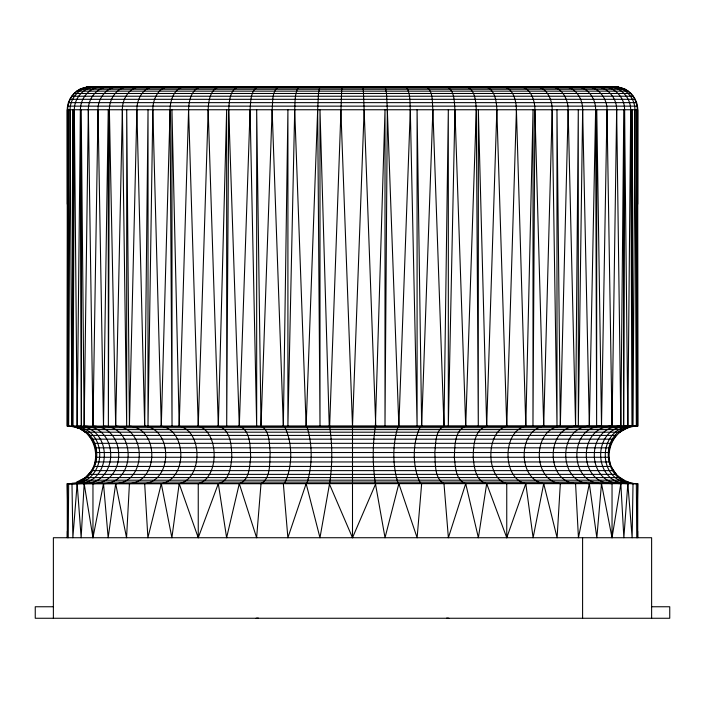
<?xml version="1.0" encoding="UTF-8"?>
<svg xmlns="http://www.w3.org/2000/svg" width="705" height="705" viewBox="0 0 705 705"><rect width="100%" height="100%" fill="white"/><g stroke="black" fill="none" stroke-linecap="round" stroke-linejoin="round"><path stroke-width="1.06" d="M637.673 204.221L637.761 109.751C637.805 99.943 630.984 90.407 621.413 87.869M80.255 89.253C72.694 93.095 67.706 101.273 67.715 109.751L67.239 426.128L73.84 426.446M599.188 86.741C612.504 84.856 624.956 96.479 624.559 109.751L623.634 426.128L623.775 109.751L620.832 426.128C585.458 426.181 585.458 483.604 620.832 483.656L623.854 537.73L627.847 483.656C591.618 483.894 591.618 425.89 627.847 426.128L630.667 109.751C630.808 98.92 622.533 88.663 611.737 87.023M624.745 89.253C632.306 93.095 637.294 101.273 637.285 109.751L636.615 426.128L636.571 109.751L636.333 426.128L634.914 109.751C635.055 98.823 626.551 88.627 615.703 87.023M89.297 87.023C78.449 88.627 69.945 98.823 70.086 109.751L68.667 426.128L68.429 109.751L68.385 426.128L67.715 109.751M67.715 483.656C107.363 488.133 111.778 427.063 71.981 426.128L73.064 109.751L73.012 426.128L74.333 109.751C74.192 98.92 82.467 88.663 93.263 87.023M128.989 86.741C117.233 86.803 109.099 98.753 109.381 109.751L108.367 426.128L108.244 109.751L103.494 426.128C136.356 426.657 136.356 483.128 103.494 483.656L92.963 537.73L84.168 483.656C119.542 483.604 119.542 426.181 84.168 426.128L81.225 109.751L81.366 426.128L80.441 109.751C80.282 99.07 88.231 88.715 98.947 87.023M299.361 86.741L298.629 87.023C294.426 93.633 295.192 102.207 294.699 109.751L306.146 426.128L306.913 426.525C312.579 444.361 312.579 465.423 306.913 483.26L306.146 483.656L319.973 537.73L329.632 483.26C332.487 464.639 332.487 445.146 329.632 426.525L341.802 86.741M238.687 86.741C229.583 89.465 229.24 101.837 228.702 109.751L226.71 426.128L226.649 109.751L218.321 426.128C230.887 429.548 231.619 446.468 231.804 457.263C230.94 466.71 229.425 481.136 218.321 483.656L198.246 537.73L179.193 483.656C202.917 478.642 202.917 431.143 179.193 426.128L171.941 109.751L172.038 426.128L170.09 109.751C170.09 100.524 174.065 87.755 184.807 86.741M520.193 86.741C530.936 87.755 534.91 100.524 534.91 109.751L532.962 426.128L533.059 109.751L525.807 426.128C502.083 431.143 502.083 478.642 525.807 483.656L533.112 537.73L543.705 483.656C517.655 479.162 517.655 430.623 543.705 426.128L552.182 109.751C552.297 100.039 547.15 87.411 536.082 86.741M634.914 109.751L633.019 426.128L631.936 109.751L631.988 426.128L630.667 109.751M67.345 531.235L67.301 537.73L67.239 483.656L633.028 483.26L627.961 482.097M384.525 86.741L385.397 87.869L386.516 93.483L387.336 109.751L384.992 426.128L385.018 109.751L375.368 426.525C372.513 445.146 372.513 464.639 375.368 483.26L385.027 537.73L398.854 483.656L398.087 483.26C392.421 465.423 392.421 444.361 398.087 426.525L398.854 426.128L410.301 109.751C409.808 102.207 410.574 93.633 406.371 87.023L405.639 86.741M68.667 483.656L68.226 537.73L67.239 483.656L637.761 483.656L637.699 537.73L637.655 531.235M329.244 426.128L319.982 109.751L320.008 426.128L317.664 109.751L318.484 93.483L319.603 87.869L320.475 86.741M576.011 86.741C587.767 86.803 595.901 98.753 595.619 109.751L589.327 426.128C557.884 427.433 557.884 482.352 589.327 483.656L578.444 537.73L575.571 483.656C545.732 481.436 545.732 428.349 575.571 426.128L578.285 109.751L578.32 426.128L582.638 109.751C582.894 99.141 575.65 86.953 564.079 86.741M71.981 483.656L72.862 537.73L77.153 483.656C113.382 483.894 113.382 425.89 77.153 426.128L80.441 109.751M152.818 109.751L161.295 426.128C187.345 430.623 187.345 479.162 161.295 483.656L147.891 537.73L144.675 483.656C172.707 480.369 172.707 429.415 144.675 426.128L148.032 109.751L147.997 426.128L152.818 109.751C152.703 100.039 157.85 87.411 168.918 86.741M84.168 426.128L88.345 109.751C88.063 98.101 97.616 86.627 109.654 86.741M306.146 483.656L287.878 537.73L283.348 483.656L284.494 483.26C292.822 467.389 292.822 442.396 284.494 426.525L283.348 426.128L287.922 109.751L287.904 426.128L294.699 109.751M466.313 86.741C475.417 89.465 475.76 101.837 476.298 109.751L465.705 426.128C454.214 430.605 454.848 446.873 454.337 457.263C455.351 466.261 455.5 480.255 465.705 483.656L448.38 537.73L443.983 483.656C433.883 477.937 435.584 462.639 434.791 452.513C435.928 443.85 434.941 430.605 443.983 426.128L448.318 109.751L448.327 426.128L454.928 109.751C454.214 102.128 454.884 90.319 446.67 86.741M586.463 86.741C598.369 86.706 607.269 98.4 606.987 109.751L601.506 426.128C568.644 426.657 568.644 483.128 601.506 483.656L612.037 537.73L612.037 483.656C577.73 483.233 577.73 426.551 612.037 426.128L616.655 109.751C616.937 98.101 607.384 86.627 595.346 86.741M92.963 537.73L92.963 483.656C127.27 483.233 127.27 426.551 92.963 426.128L98.013 109.751C97.731 98.4 106.631 86.706 118.537 86.741M103.494 483.656L108.165 537.73L115.673 483.656C147.116 482.352 147.116 427.433 115.673 426.128L122.362 109.751C122.106 99.141 129.35 86.953 140.921 86.741M228.702 109.751L239.295 426.128C250.786 430.605 250.152 446.873 250.663 457.263C249.649 466.261 249.5 480.255 239.295 483.656L256.62 537.73L261.017 483.656C271.117 477.937 269.416 462.639 270.209 452.513C269.072 443.85 270.059 430.605 261.017 426.128L272.121 109.751C272.95 102.304 271.557 91.315 278.598 86.741M115.673 483.656L126.556 537.73L129.429 483.656C159.268 481.436 159.268 428.349 129.429 426.128L136.876 109.751C136.664 99.581 142.912 87.147 154.263 86.741M543.705 483.656L557.109 537.73L560.325 483.656C532.293 480.369 532.293 429.415 560.325 426.128L568.124 109.751C568.336 99.581 562.088 87.147 550.737 86.741M161.295 426.128L170.09 109.751M179.193 426.128L188.588 109.751C188.737 101 191.478 88.195 201.806 86.741M239.295 426.128L250.072 109.751C250.786 102.128 250.116 90.319 258.33 86.741M198.246 537.73L198.246 483.656C219.44 478.184 219.44 431.601 198.246 426.128L208.169 109.751C208.504 101.441 210.011 88.768 219.801 86.741M485.199 86.741C494.989 88.768 496.496 101.441 496.84 109.751L486.679 426.128C474.113 429.548 473.381 446.468 473.196 457.263C474.06 466.71 475.575 481.136 486.679 483.656L506.754 537.73L506.754 483.656C485.56 478.184 485.56 431.601 506.754 426.128L516.413 109.751C516.263 101 513.522 88.195 503.194 86.741M306.146 426.128L317.664 109.751M398.854 483.656L417.122 537.73L421.652 483.656L420.506 483.26C412.178 467.389 412.178 442.396 420.506 426.525L421.652 426.128L432.879 109.751C432.05 102.304 433.443 91.315 426.402 86.741M375.756 483.656L352.5 537.73L352.5 426.128L364.141 109.751L363.198 86.741M84.168 483.656L81.145 537.73L77.153 483.656M83.587 87.869C74.016 90.407 67.195 99.943 67.239 109.751L67.239 426.128L637.761 426.128L637.761 109.751L67.239 109.751L67.328 204.221M601.506 483.656L596.835 537.73L589.327 483.656M179.193 483.656L171.888 537.73L161.295 483.656M486.679 483.656L478.387 537.73L465.705 483.656M612.037 537.73L620.832 483.656M84.556 478.105L76.581 482.097L628.419 482.097L624.075 480.184L80.925 480.184C104.701 468.843 98.145 429.53 71.972 426.525L637.761 426.128L637.285 109.751M95.862 460.074L96.171 458.206M608.829 451.579L609.138 449.702M88.398 474.368L616.602 474.368C601.065 458.849 611.235 429.23 633.028 426.525M239.295 483.656L226.613 537.73L218.321 483.656M94.62 464.648L95.545 461.951M609.455 447.834L610.689 444.238M506.754 537.73L525.807 483.656M94.003 466.446L91.747 470.623L86.045 476.95M610.997 443.339L613.253 439.162M614.416 437.664L616.161 435.408M619.651 432.191L627.961 427.688M309.292 87.023L309.883 86.741M81.163 89.253L83.648 88.213M288.054 87.023L288.927 86.741M71.972 483.26C101.802 481.85 106.138 434.377 77.039 427.688M631.627 426.525C596.853 431.61 602.634 486.053 637.761 483.656L636.774 537.73L636.333 483.656M267.239 87.023L268.394 86.741M84.485 87.869L87.103 87.235M87.094 87.023L83.137 87.869L621.863 87.869L617.906 87.023M246.997 87.023L248.424 86.741M227.451 87.023L229.143 86.741M208.742 87.023L210.689 86.741M190.984 87.023L193.17 86.741M174.302 87.023L176.717 86.741M158.81 87.023L161.436 86.741M144.604 87.023L147.416 86.741M131.782 87.023L134.77 86.741M120.432 87.023L123.569 86.741M110.623 87.023L113.893 86.741M102.428 87.023L105.812 86.741M636.342 426.208C597.214 422.524 593.866 482.96 633.019 483.656L632.138 537.73L627.847 483.656M95.889 87.023L102.375 86.741M91.06 87.023L96.77 86.741M92.866 86.741L86.644 87.023L618.355 87.023L614.319 86.741M256.144 618.259L258.303 618.091M90.249 86.741L614.751 86.741M79.806 89.253L625.194 89.253M76.722 91.139L628.278 91.139M73.981 93.483L631.019 93.483M71.637 96.224L633.363 96.224M69.751 99.308L635.249 99.308M68.367 102.639L636.633 102.639M67.521 106.147L637.479 106.147M76.581 427.688L628.419 427.688M80.925 429.601L624.075 429.601M84.908 432.191L620.092 432.191M88.398 435.408L616.602 435.408M91.315 439.162L613.685 439.162M93.58 443.339L611.42 443.339M95.122 447.834L609.878 447.834M95.898 452.513L609.102 452.513M95.898 457.263L609.102 457.263M95.122 461.951L609.878 461.951M93.58 466.446L611.42 466.446M91.315 470.623L613.685 470.623M84.908 477.593L620.092 477.593L624.075 480.184M53.377 606.758L35.25 606.758L35.25 618.259L669.75 618.259L669.75 606.758L651.623 606.758M446.697 618.091L448.856 618.259M608.23 86.741L617.025 87.023M605.639 86.741L609.111 87.023M591.107 86.741L594.377 87.023M581.431 86.741L584.568 87.023M570.23 86.741L573.218 87.023M557.585 86.741L560.396 87.023M543.564 86.741L546.19 87.023M528.283 86.741L530.698 87.023M511.83 86.741L514.015 87.023M494.311 86.741L496.258 87.023M475.857 86.741L477.549 87.023M456.576 86.741L458.003 87.023M617.897 87.235L620.515 87.869M436.606 86.741L437.761 87.023M73.373 426.525L77.955 427.688M416.073 86.741L416.946 87.023M621.352 88.213L623.837 89.253M395.117 86.741L395.708 87.023M620.444 478.105L623.617 480.184M81.383 429.601L85.349 432.191M620.092 477.593L616.161 474.368L610.997 466.446M88.839 435.408L90.584 437.664M91.747 439.162L94.003 443.339M329.244 483.656L352.5 537.73M609.455 461.951L610.38 464.648M94.311 444.238L95.545 447.834M608.829 458.206L609.138 460.074M95.862 449.702L96.171 451.579M387.336 109.751L398.854 426.128M364.141 109.751L375.756 426.128M340.859 109.751L352.5 426.128M272.121 109.751L283.348 426.128M454.928 109.751L465.705 426.128M432.879 109.751L443.983 426.128M208.169 109.751L218.321 426.128M496.84 109.751L506.754 426.128M188.588 109.751L198.246 426.128M516.413 109.751L525.807 426.128M534.91 109.751L543.705 426.128M486.679 426.128L478.351 109.751L478.29 426.128L476.298 109.751M136.876 109.751L144.675 426.128M568.124 109.751L575.571 426.128M582.638 109.751L589.327 426.128M410.301 109.751L417.096 426.128L417.078 109.751L421.652 426.128M250.072 109.751L256.673 426.128L256.682 109.751L261.017 426.128M109.381 109.751L115.673 426.128M98.013 109.751L103.494 426.128M606.987 109.751L612.037 426.128M552.182 109.751L557.003 426.128L556.968 109.751L560.325 426.128M601.506 426.128L596.756 109.751L596.633 426.128L595.619 109.751M122.362 109.751L126.68 426.128L126.715 109.751L129.429 426.128M88.345 109.751L92.963 426.128M616.655 109.751L620.832 426.128M624.559 109.751L627.847 426.128M74.333 109.751L77.153 426.128M70.086 109.751L71.981 426.128M651.623 618.259L651.623 537.73L53.377 537.73L53.377 618.259M582.594 537.73L582.594 618.259"/></g></svg>
